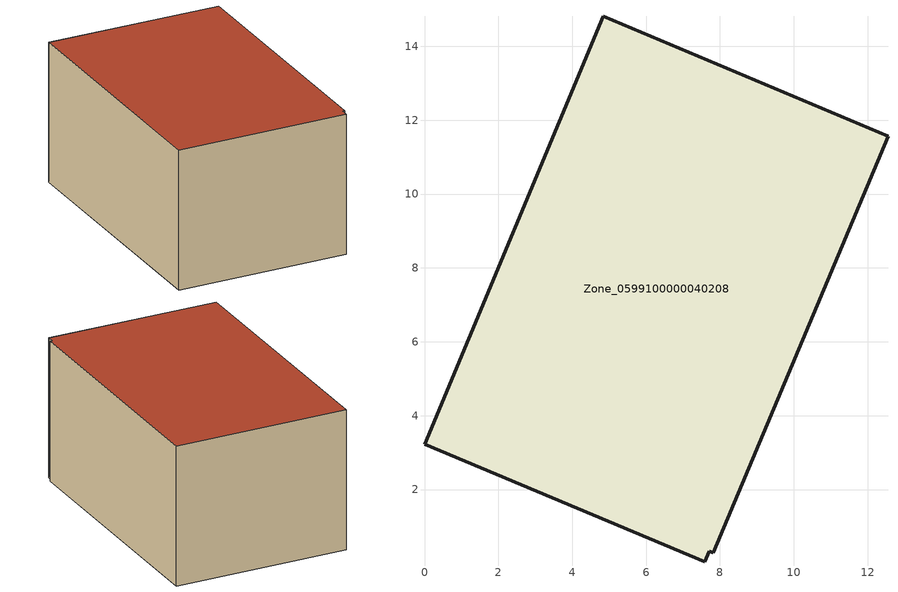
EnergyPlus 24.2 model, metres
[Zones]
Zone_0599100000040208
 floor ground (C_G): 4.84,14.82 12.55,11.57 7.81,0.29 7.71,0.33 7.59,0.04 0,3.23 z0
 wall outside (C_F): 12.55,11.57 4.84,14.82 0,3.23 7.59,0.04 7.71,0.33 7.81,0.29 12.55,11.57 z0:6.78
 roof outside (C_R): 7.59,0.04 7.71,0.33 7.81,0.29 12.55,11.57 4.84,14.82 0,3.23 z6.78
[BUILDING]
Pand.0599100000040208: North Axis=0; Terrain=City; Loads Convergence Tolerance Value=0.04; Temperature Convergence Tolerance Value=0.4; Solar Distribution=FullExterior; Maximum Number of Warmup Days=25; Minimum Number of Warmup Days=1
[Site:Location]
Rotterdam.The.Hague.AP_ZH_NLD Design_Conditions: Latitude=51.96; Longitude=4.45; Time Zone=1; Elevation=-4.5
[SITE:GROUNDTEMPERATURE:BUILDINGSURFACE]
18, 18, 18, 18, 18, 18, 18, 18, 18, 18, 18, 18
[MATERIAL] Thermal Absorptance=0.9; Solar Absorptance=0.7; Visible Absorptance=0.7
Name | Roughness | Thickness | Conductivity | Density | Specific Heat
G.D.1975-1991 | MediumSmooth | 0.15 | 0.288461 | 540 | 1210
F.D.1975-1991 | Rough | 0.3 | 0.230769 | 1920 | 840
R.D.1975-1991 | MediumRough | 0.2 | 0.153846 | 1500 | 1000
[CONSTRUCTION]
C_G: G.D.1975-1991
C_F: F.D.1975-1991
C_R: R.D.1975-1991
[ZONE]
Zone_0599100000040208: Type=1; Multiplier=1; Ceiling Height=Autocalculate; Volume=Autocalculate; Floor Area=autocalculate; Part of Total Floor Area=Yes
[ZONEINFILTRATION:DESIGNFLOWRATE]
Infil_Zone_0599100000040208: Zone or ZoneList or Space or SpaceList=Zone_0599100000040208; Schedule=AlwaysOn; Design Flow Rate Calculation Method=Flow/Area; Flow Rate per Floor Area=0.0042; Constant Term Coefficient=1; Temperature Term Coefficient=0; Velocity Term Coefficient=0; Velocity Squared Term Coefficient=0
[HVACTEMPLATE:ZONE:IDEALLOADSAIRSYSTEM]
Zone_0599100000040208: Maximum Heating Supply Air Temperature=50; Minimum Cooling Supply Air Temperature=13; Maximum Heating Supply Air Humidity Ratio=0.0156; Minimum Cooling Supply Air Humidity Ratio=0.0077; Heating Limit=NoLimit; Cooling Limit=NoLimit; Dehumidification Control Type=ConstantSensibleHeatRatio; Cooling Sensible Heat Ratio=0.7; Dehumidification Setpoint=60; Humidification Control Type=None; Humidification Setpoint=30; Outdoor Air Method=None; Outdoor Air Flow Rate per Person=0.00944; Outdoor Air Flow Rate per Zone Floor Area=0; Outdoor Air Flow Rate per Zone=0; Demand Controlled Ventilation Type=None; Outdoor Air Economizer Type=NoEconomizer; Heat Recovery Type=None; Sensible Heat Recovery Effectiveness=0.7; Latent Heat Recovery Effectiveness=0.65
[ZONECONTROL:THERMOSTAT]
ThermostatControl_Zone_0599100000040208: Zone or ZoneList=Zone_0599100000040208; Control Type Schedule=DualSetpointControlType; Control 1=Thermostat_Zone_0599100000040208; Temperature Difference Between Cutout And Setpoint=0
[THERMOSTATSETPOINT:DUALSETPOINT]
Thermostat_Zone_0599100000040208: Heating Setpoint Temperature Schedule=HeatingSetpoint_Zone_0599100000040208; Cooling Setpoint Temperature Schedule=CoolingSetpoint_Zone_0599100000040208
[SCHEDULE:COMPACT]
HeatingSetpoint_Zone_0599100000040208: Through: 12/31, For: AllDays, Until: 24:00, 21
CoolingSetpoint_Zone_0599100000040208: Through: 12/31, For: AllDays, Until: 24:00, 24
DualSetpointControlType: Through: 12/31, For: AllDays, Until: 24:00, 4
AlwaysOn: Through: 12/31, For: AllDays, Until: 24:00, 1
